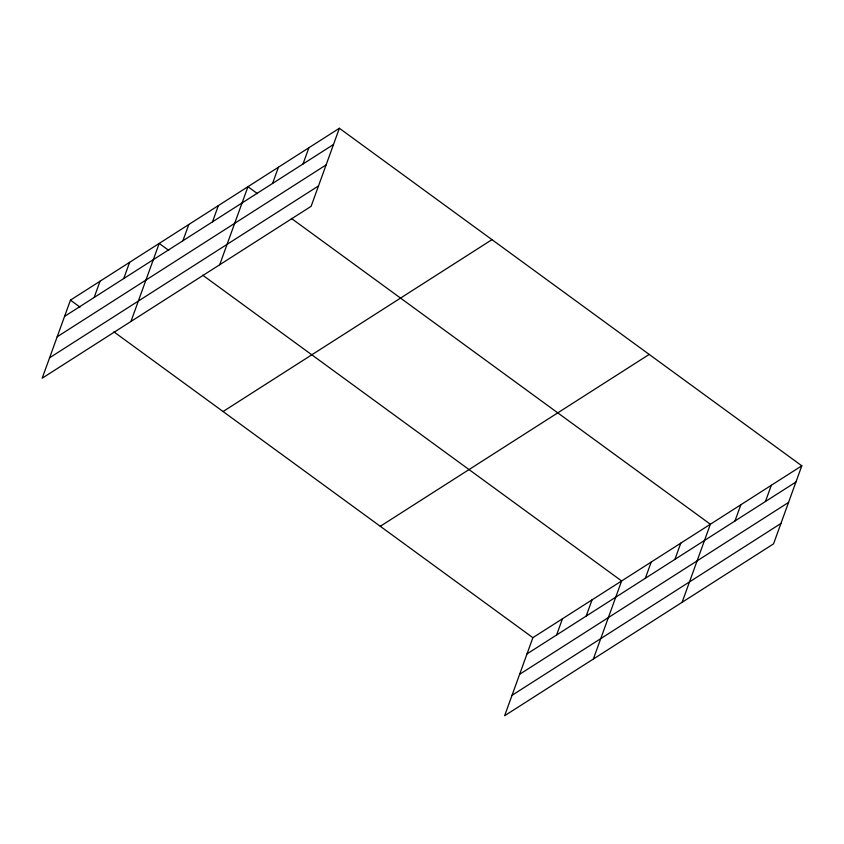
<?xml version="1.0" encoding="UTF-8"?>
<svg xmlns="http://www.w3.org/2000/svg" width="844" height="844" viewBox="0 0 844 844"><rect width="100%" height="100%" fill="white"/><g stroke="black" fill="none" stroke-linecap="round" stroke-linejoin="round"><path stroke-width="1.27" d="M339.372 128.267L70.453 300.137L42.2 378.196L311.119 206.326L339.372 128.267L801.8 465.804L773.547 543.863L504.628 715.733L532.88 637.674L801.8 465.804M94.159 297.468L100.035 281.231M123.741 278.562L129.617 262.326M130.947 321.48L159.2 243.42L168.737 250.383M182.905 240.751L188.782 224.515M212.488 221.845L218.364 205.609M219.683 264.763L247.946 186.703L257.483 193.666M272.549 183.464L278.425 167.228M303.017 163.979L308.893 147.753M556.586 634.994L562.463 618.768M586.169 616.088L592.045 599.862M593.364 659.016L621.627 580.957L202.644 275.133M645.333 578.277L651.209 562.051M674.915 559.372L680.791 543.146M682.11 602.289L710.363 524.24L291.391 218.417M734.966 520.991L740.842 504.754M765.445 501.515L771.321 485.279M64.577 316.373L333.496 144.503M57.192 336.777L326.111 164.907M49.585 357.793L318.504 185.923M223.059 411.524L491.978 239.654M380.285 526.287L649.205 354.417M527.004 653.9L795.924 482.029M519.619 674.303L788.539 502.433M512.013 695.329L780.932 523.459M70.453 300.137L79.99 307.1M113.908 331.861L532.88 637.674"/></g></svg>
